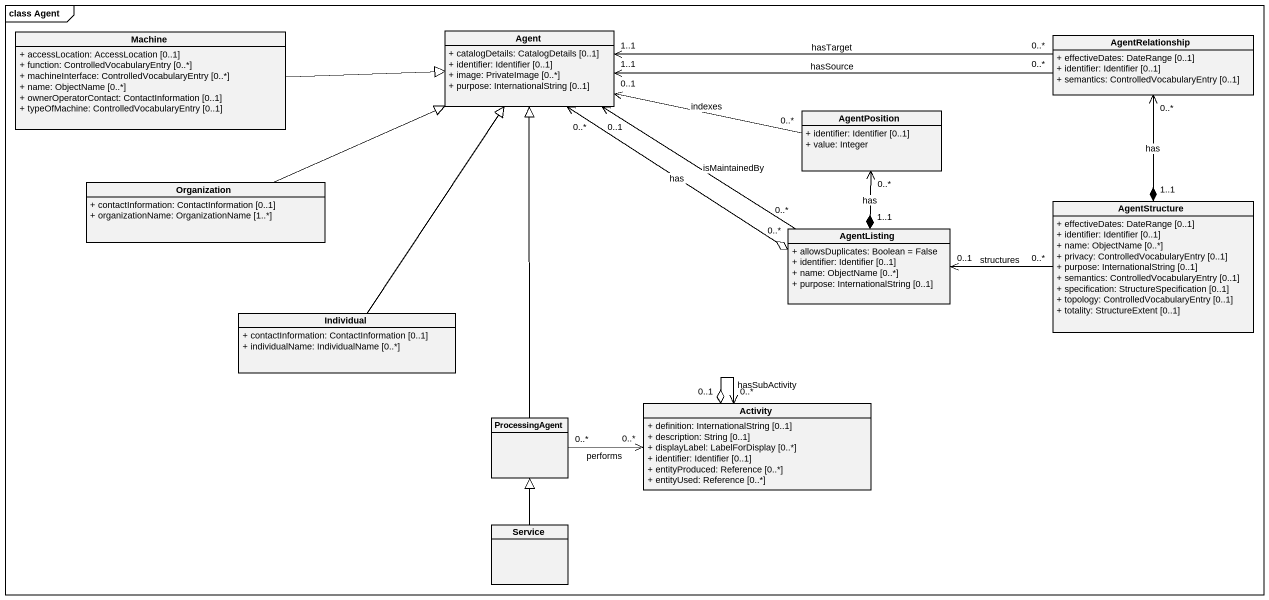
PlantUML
@startuml
mainframe class Agent
hide circle
hide empty members
skinparam classAttributeIconSize 0
class Machine {
  + accessLocation: AccessLocation [0..1]
  + function: ControlledVocabularyEntry [0..*]
  + machineInterface: ControlledVocabularyEntry [0..*]
  + name: ObjectName [0..*]
  + ownerOperatorContact: ContactInformation [0..1]
  + typeOfMachine: ControlledVocabularyEntry [0..1]
}
class "Agent" as Agent_ {
  + catalogDetails: CatalogDetails [0..1]
  + identifier: Identifier [0..1]
  + image: PrivateImage [0..*]
  + purpose: InternationalString [0..1]
}
class AgentRelationship {
  + effectiveDates: DateRange [0..1]
  + identifier: Identifier [0..1]
  + semantics: ControlledVocabularyEntry [0..1]
}
class AgentPosition {
  + identifier: Identifier [0..1]
  + value: Integer
}
class Organization {
  + contactInformation: ContactInformation [0..1]
  + organizationName: OrganizationName [1..*]
}
class AgentStructure {
  + effectiveDates: DateRange [0..1]
  + identifier: Identifier [0..1]
  + name: ObjectName [0..*]
  + privacy: ControlledVocabularyEntry [0..1]
  + purpose: InternationalString [0..1]
  + semantics: ControlledVocabularyEntry [0..1]
  + specification: StructureSpecification [0..1]
  + topology: ControlledVocabularyEntry [0..1]
  + totality: StructureExtent [0..1]
}
class AgentListing {
  + allowsDuplicates: Boolean = False
  + identifier: Identifier [0..1]
  + name: ObjectName [0..*]
  + purpose: InternationalString [0..1]
}
class Individual {
  + contactInformation: ContactInformation [0..1]
  + individualName: IndividualName [0..*]
}
class Activity {
  + definition: InternationalString [0..1]
  + description: String [0..1]
  + displayLabel: LabelForDisplay [0..*]
  + identifier: Identifier [0..1]
  + entityProduced: Reference [0..*]
  + entityUsed: Reference [0..*]
}
class ProcessingAgent
class Service
Machine -right-|> Agent_
Agent_ "0..*" <-right-o "0..*" AgentListing : has
AgentRelationship "0..*" -left-> "1..1" Agent_ : hasSource
AgentRelationship "0..*" -left-> "1..1" Agent_ : hasTarget
AgentRelationship "0..*" <--* "1..1" AgentStructure : has
AgentPosition "0..*" -left-> "0..1" Agent_ : indexes
AgentPosition "0..*" <--* "1..1" AgentListing : has
Organization -right-|> Agent_
AgentStructure "0..*" -left-> "0..1" AgentListing : structures
AgentListing "0..*" -left-> "0..1" Agent_ : isMaintainedBy
Individual -up-|> Agent_
Activity "0..*" <--o "0..1" Activity : hasSubActivity
ProcessingAgent -up-|> Agent_
ProcessingAgent "0..*" -right-> "0..*" Activity : performs
Service -up-|> ProcessingAgent
@enduml
